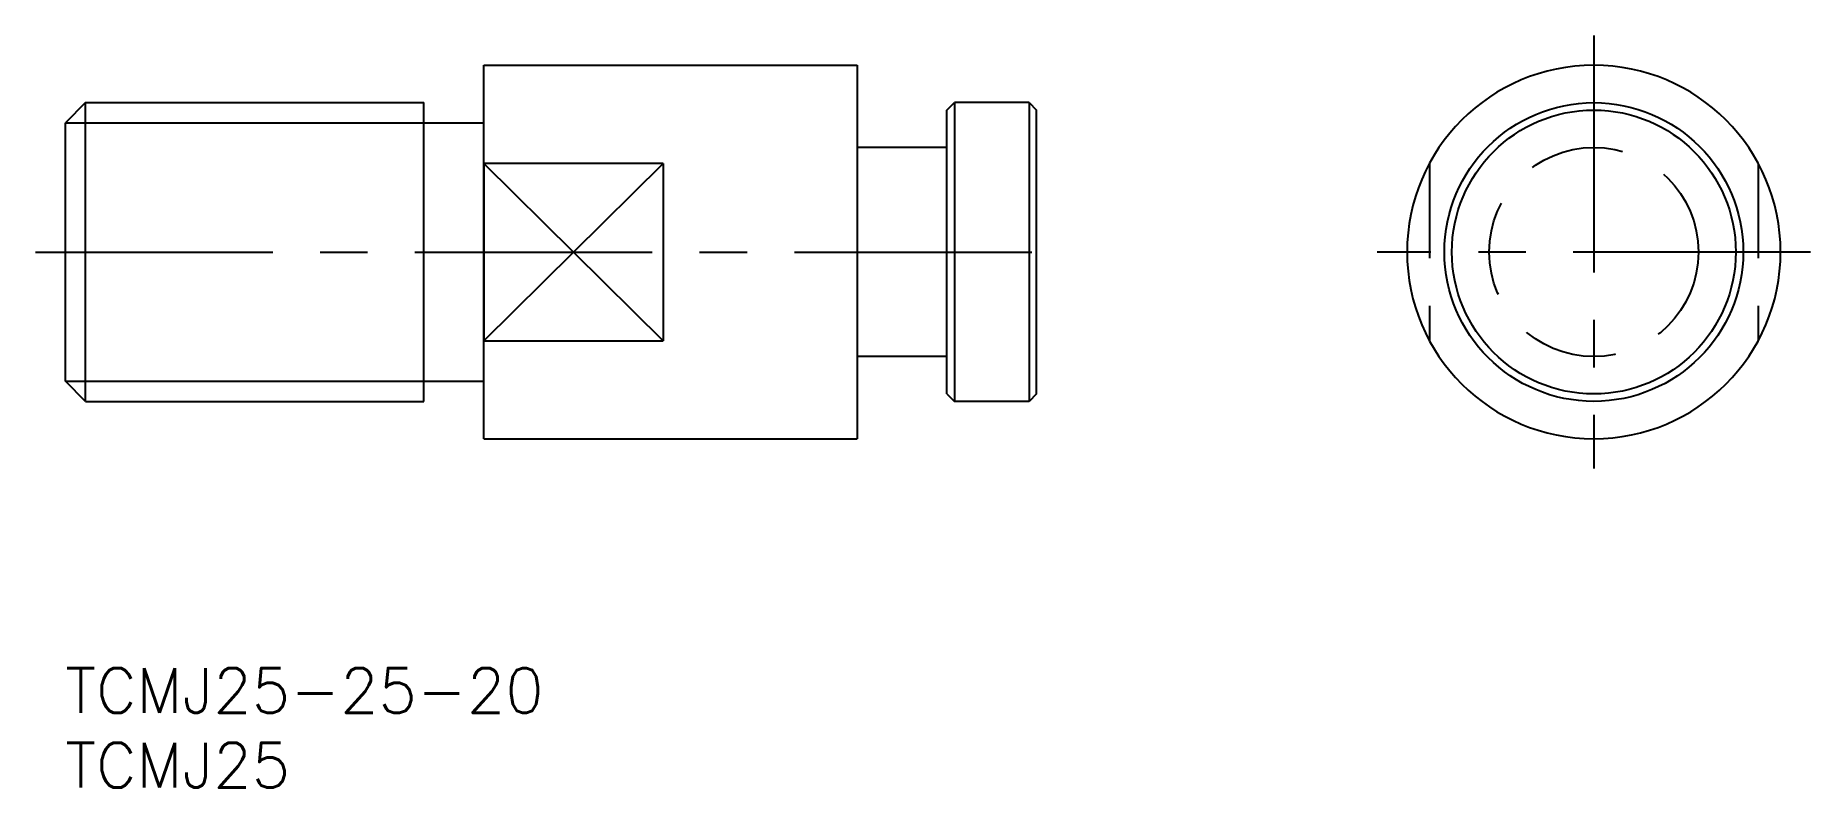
# Model space of a CAD drawing. Header units: millimetres. Extents: x -2 to 117, y -8 to 42.
import ezdxf

# ---------------------------------------------------------------- set-up
doc = ezdxf.new("R2010")
doc.units = ezdxf.units.MM
doc.header["$LTSCALE"] = 0.5
doc.linetypes.add('CENTER', pattern=[50.8, 31.75, -6.35, 6.35, -6.35])
doc.linetypes.add('DASHED', pattern=[19.05, 12.7, -6.35])
doc.layers.add('CENTER', color=1, linetype='CENTER')
doc.styles.get("Standard").update_dxf_attribs({"font": 'txt.shx', "height": 3, "bigfont": 'bigfont.shx'})

msp = doc.modelspace()

# ---------------------------------------------------------------- linework, layer by layer
at = {"color": 7, "linetype": 'Continuous', "lineweight": -3}
for p, q in [((28, 15.35), (28, 40.35)), ((28, 40.35), (53, 40.35)), ((53, 40.35), (53, 15.35)), ((1.35, 37.85), (0, 36.49)), ((1.35, 37.85), (24, 37.85)), ((1.35, 17.85), (1.35, 37.85)), ((24, 17.85), (24, 37.85)), ((59, 37.35), (59.5, 37.85)), ((59, 18.35), (59, 37.35)), ((64.5, 37.85), (59.5, 37.85)), ((59.5, 37.85), (59.5, 17.85)), ((64.5, 37.85), (65, 37.35)), ((64.5, 37.85), (64.5, 17.85)), ((65, 18.35), (65, 37.35)), ((0, 19.2), (0, 36.49)), ((24, 36.49), (28, 36.49)), ((59, 34.85), (53, 34.85)), ((28, 33.78), (28, 21.91)), ((40, 33.78), (28, 33.78)), ((40, 33.78), (40, 21.91)), ((28, 21.91), (40, 21.91)), ((59, 20.85), (53, 20.85)), ((1.35, 17.85), (0, 19.2)), ((24, 19.2), (28, 19.2)), ((1.35, 17.85), (24, 17.85)), ((59, 18.35), (59.5, 17.85)), ((64.5, 17.85), (59.5, 17.85)), ((65, 18.35), (64.5, 17.85)), ((28, 15.35), (53, 15.35))]:
    msp.add_line(p, q, dxfattribs=at)
at = {"color": 3, "linetype": 'Continuous', "lineweight": -2}
for p, q in [((0, 36.49), (24, 36.49)), ((28, 21.91), (40, 33.78)), ((28, 33.78), (40, 21.91)), ((0, 19.2), (24, 19.2))]:
    msp.add_line(p, q, dxfattribs=at)
at = {"color": 3, "linetype": 'DASHED', "lineweight": -3}
for p, q in [((91.3, 33.78), (91.3, 21.91)), ((113.3, 33.78), (113.3, 21.91))]:
    msp.add_line(p, q, dxfattribs=at)
at = {"color": 7, "linetype": 'Continuous', "lineweight": -3}
for radius in [10, 9.5]:
    msp.add_circle((102.3, 27.85), radius, dxfattribs=at)
at = {"color": 3, "linetype": 'DASHED', "lineweight": -3}
msp.add_circle((102.3, 27.85), 7, dxfattribs=at)
at = {"color": 7, "linetype": 'Continuous', "lineweight": -3}
for start, end in [(0, 180), (180, 0)]:
    msp.add_arc((102.3, 27.85), 12.5, start, end, dxfattribs=at)
at = {"layer": 'CENTER', "color": 1, "linetype": 'CENTER', "lineweight": -3}
for p, q in [((102.3, 42.35), (102.3, 13.35)), ((-2, 27.85), (67, 27.85)), ((116.8, 27.85), (87.8, 27.85))]:
    msp.add_line(p, q, dxfattribs=at)

# ---------------------------------------------------------------- texts
at = {"color": 7, "linetype": 'Continuous', "lineweight": -3, "char_height": 3, "attachment_point": 1}
for s, insert in [('TCMJ25-25-20', (0, 0)), ('TCMJ25', (0, -5))]:
    msp.add_mtext_dynamic_manual_height_columns(s, width=65.4866, gutter_width=15, heights=[0], dxfattribs=dict(at, insert=insert))

doc.saveas('drawing.dxf')
